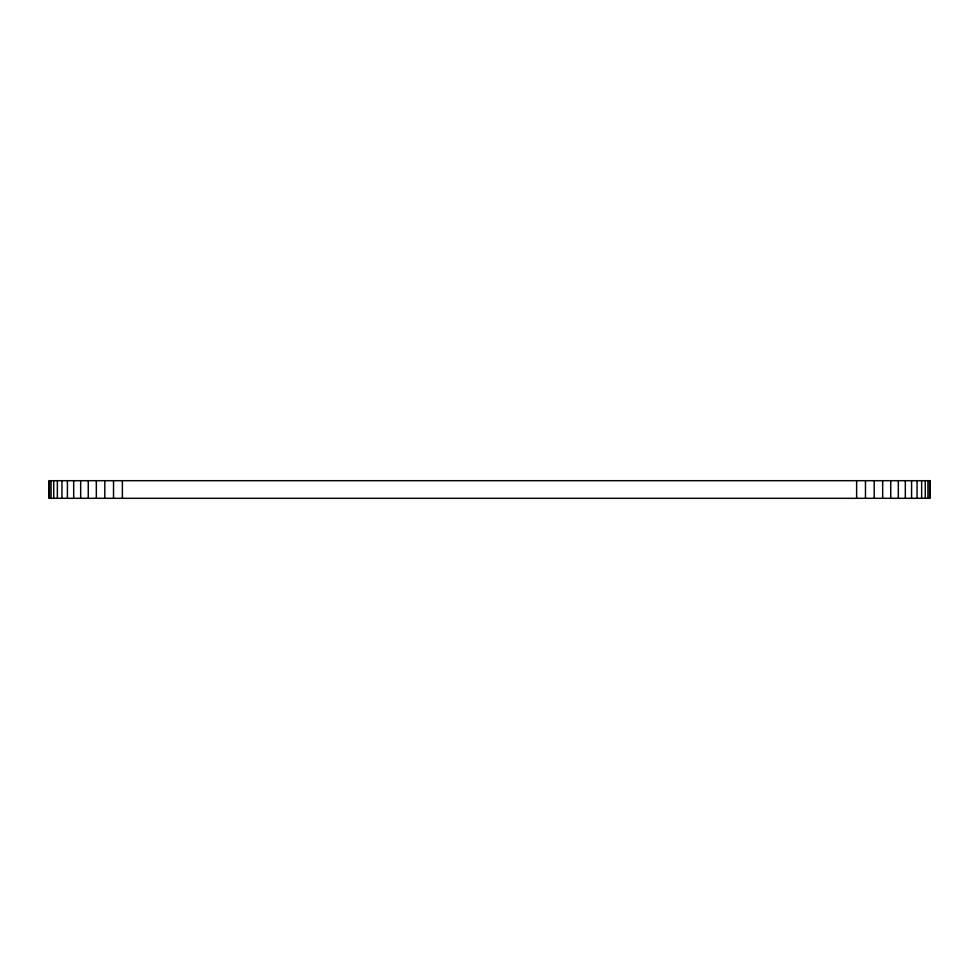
<?xml version="1.0" encoding="UTF-8"?>
<svg xmlns="http://www.w3.org/2000/svg" width="979" height="979" viewBox="0 0 979 979"><rect width="100%" height="100%" fill="white"/><g stroke="black" fill="none" stroke-linecap="round" stroke-linejoin="round"><path stroke-width="1.47" d="M929.512 480.689L929.512 498.311M927.921 480.689L927.921 498.311M925.277 480.689L925.277 498.311M921.643 480.689L921.643 498.311M917.054 480.689L917.054 498.311M911.584 480.689L911.584 498.311M905.318 480.689L905.318 498.311M898.33 480.689L898.33 498.311M890.743 480.689L890.743 498.311M882.666 480.689L882.666 498.311M874.198 480.689L874.198 498.311M865.473 480.689L865.473 498.311M856.625 480.689L856.625 498.311M122.375 480.689L122.375 498.311M113.527 480.689L113.527 498.311M104.802 480.689L104.802 498.311M96.334 480.689L96.334 498.311M88.257 480.689L88.257 498.311M80.67 480.689L80.67 498.311M73.682 480.689L73.682 498.311M67.416 480.689L67.416 498.311M61.946 480.689L61.946 498.311M57.357 480.689L57.357 498.311M53.723 480.689L53.723 498.311M51.079 480.689L51.079 498.311M49.488 480.689L49.488 498.311M930.05 480.689L48.95 480.689L48.95 498.311L930.05 498.311L930.05 480.689"/></g></svg>
